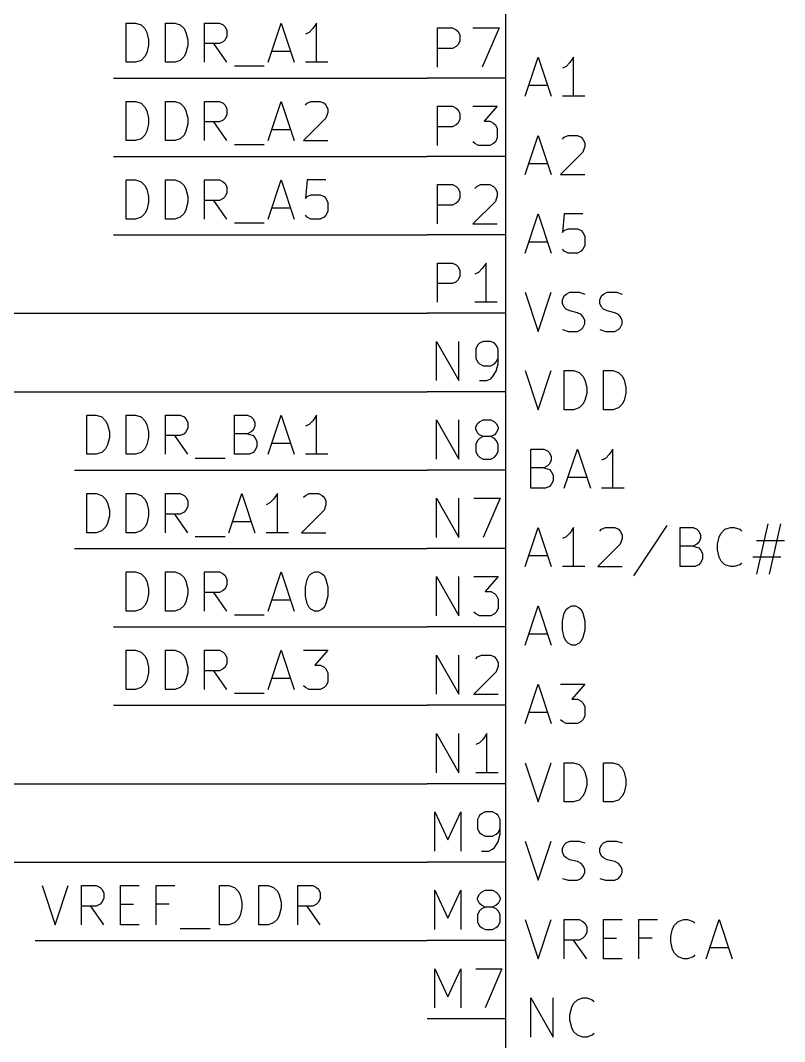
# Model space of a CAD drawing. Header units: millimetres. Extents: x 3 to 246, y -195 to -4.
# Drawn here: x 26.19 to 50.95, y -74.39 to -41.31 of the extents above; entities that cross this region are included whole.
import ezdxf

# ---------------------------------------------------------------- set-up
doc = ezdxf.new("R2010")
doc.units = ezdxf.units.MM
for name, color, linetype in [('GREENSIXTYFIVE', 129, 'CONTINUOUS'), ('LIGHTGREEN', 92, 'CONTINUOUS'), ('LIGHTRED', 12, 'CONTINUOUS'), ('RED', 14, 'CONTINUOUS'), ('REDSIX', 19, 'CONTINUOUS')]:
    doc.layers.add(name, color=color, linetype=linetype)

msp = doc.modelspace()

# ---------------------------------------------------------------- linework, layer by layer
at = {"layer": 'GREENSIXTYFIVE', "linetype": 'CONTINUOUS'}
for p, q in [((42.5389, -43.7675), (42.9622, -42.4975)), ((42.9622, -42.4975), (43.3856, -43.7675)), ((44.1113, -42.4975), (43.9904, -42.679)), ((44.1113, -43.7675), (44.1113, -42.4975)), ((43.8694, -42.7999), (43.7485, -42.8604)), ((43.9904, -42.679), (43.8694, -42.7999)), ((42.6599, -43.4047), (43.2646, -43.4047)), ((44.4742, -43.7675), (43.7485, -43.7675)), ((42.5389, -46.3075), (42.9622, -45.0375)), ((42.9622, -45.0375), (43.3856, -46.3075)), ((43.7485, -45.1585), (43.8089, -45.098)), ((43.8089, -45.098), (43.9299, -45.0375)), ((43.9299, -45.0375), (44.2323, -45.0375)), ((44.2323, -45.0375), (44.3532, -45.098)), ((44.3532, -45.098), (44.4137, -45.1585)), ((44.4137, -45.1585), (44.4742, -45.2794)), ((44.4742, -45.2794), (44.4742, -45.4004)), ((44.4137, -45.5818), (43.688, -46.3075)), ((44.4742, -45.4004), (44.4137, -45.5818)), ((42.6599, -45.9447), (43.2646, -45.9447)), ((43.688, -46.3075), (44.4742, -46.3075)), ((42.5389, -48.8475), (42.9622, -47.5775)), ((42.9622, -47.5775), (43.3856, -48.8475)), ((43.8089, -47.5775), (43.7485, -48.1823)), ((44.4137, -47.5775), (43.8089, -47.5775)), ((43.7485, -48.1823), (43.8089, -48.1218)), ((43.8089, -48.1218), (43.9299, -48.0613)), ((43.9299, -48.0613), (44.2323, -48.0613)), ((44.2323, -48.0613), (44.3532, -48.1218)), ((44.3532, -48.1218), (44.4137, -48.1823)), ((44.4137, -48.1823), (44.4742, -48.3032)), ((42.6599, -48.4847), (43.2646, -48.4847)), ((44.4742, -48.6056), (44.4137, -48.7266)), ((44.4742, -48.3032), (44.4742, -48.6056)), ((43.8089, -48.7871), (43.7485, -48.7266)), ((43.9299, -48.8475), (43.8089, -48.7871)), ((44.2323, -48.8475), (43.9299, -48.8475)), ((44.3532, -48.7871), (44.2323, -48.8475)), ((44.4137, -48.7266), (44.3532, -48.7871)), ((42.5389, -50.1175), (42.9622, -51.3875)), ((42.9622, -51.3875), (43.3856, -50.1175)), ((43.7485, -50.3594), (43.8089, -50.2385)), ((43.8089, -50.2385), (43.8694, -50.178)), ((43.8694, -50.178), (43.9904, -50.1175)), ((43.9904, -50.1175), (44.2927, -50.1175)), ((44.2927, -50.1175), (44.4742, -50.178)), ((44.958, -50.3594), (45.0184, -50.2385)), ((45.0184, -50.2385), (45.0789, -50.178)), ((45.0789, -50.178), (45.1999, -50.1175)), ((45.1999, -50.1175), (45.5022, -50.1175)), ((45.5022, -50.1175), (45.6837, -50.178)), ((43.7485, -50.4804), (43.7485, -50.3594)), ((43.8089, -50.6013), (43.7485, -50.4804)), ((43.8694, -50.6618), (43.8089, -50.6013)), ((44.958, -50.4804), (44.958, -50.3594)), ((45.0184, -50.6013), (44.958, -50.4804)), ((45.0789, -50.6618), (45.0184, -50.6013)), ((43.9904, -50.7223), (43.8694, -50.6618)), ((44.2323, -50.7828), (43.9904, -50.7223)), ((44.3532, -50.8432), (44.2323, -50.7828)), ((44.4137, -50.9037), (44.3532, -50.8432)), ((44.4742, -51.0247), (44.4137, -50.9037)), ((45.1999, -50.7223), (45.0789, -50.6618)), ((45.4418, -50.7828), (45.1999, -50.7223)), ((45.5627, -50.8432), (45.4418, -50.7828)), ((45.6232, -50.9037), (45.5627, -50.8432)), ((45.6837, -51.0247), (45.6232, -50.9037)), ((44.3532, -51.3271), (44.4137, -51.2666)), ((44.4137, -51.2666), (44.4742, -51.1456)), ((44.4742, -51.1456), (44.4742, -51.0247)), ((45.5627, -51.3271), (45.6232, -51.2666)), ((45.6232, -51.2666), (45.6837, -51.1456)), ((45.6837, -51.1456), (45.6837, -51.0247)), ((43.7485, -51.3271), (43.9299, -51.3875)), ((43.9299, -51.3875), (44.2323, -51.3875)), ((44.2323, -51.3875), (44.3532, -51.3271)), ((44.958, -51.3271), (45.1394, -51.3875)), ((45.1394, -51.3875), (45.4418, -51.3875)), ((45.4418, -51.3875), (45.5627, -51.3271)), ((42.5389, -52.6575), (42.9622, -53.9275)), ((42.9622, -53.9275), (43.3856, -52.6575)), ((43.8089, -53.9275), (43.8089, -52.6575)), ((43.8089, -52.6575), (44.1113, -52.6575)), ((44.1113, -52.6575), (44.2927, -52.718)), ((44.2927, -52.718), (44.4137, -52.839)), ((44.4137, -52.839), (44.4742, -52.9599)), ((45.0789, -53.9275), (45.0789, -52.6575)), ((45.0789, -52.6575), (45.3813, -52.6575)), ((45.3813, -52.6575), (45.5627, -52.718)), ((45.5627, -52.718), (45.6837, -52.839)), ((45.6837, -52.839), (45.7442, -52.9599)), ((44.4742, -52.9599), (44.5346, -53.2018)), ((44.5346, -53.2018), (44.5346, -53.3832)), ((45.7442, -52.9599), (45.8046, -53.2018)), ((45.8046, -53.2018), (45.8046, -53.3832)), ((44.5346, -53.3832), (44.4742, -53.6251)), ((45.8046, -53.3832), (45.7442, -53.6251)), ((44.2927, -53.8671), (44.1113, -53.9275)), ((44.4137, -53.7461), (44.2927, -53.8671)), ((44.4742, -53.6251), (44.4137, -53.7461)), ((45.5627, -53.8671), (45.3813, -53.9275)), ((45.6837, -53.7461), (45.5627, -53.8671)), ((45.7442, -53.6251), (45.6837, -53.7461)), ((44.1113, -53.9275), (43.8089, -53.9275)), ((45.3813, -53.9275), (45.0789, -53.9275)), ((42.7203, -56.4675), (42.7203, -55.1975)), ((42.7203, -55.1975), (43.1437, -55.1975)), ((43.1437, -55.1975), (43.2646, -55.258)), ((43.8089, -56.4675), (44.2322, -55.1975)), ((44.2322, -55.1975), (44.6556, -56.4675)), ((45.3813, -55.1975), (45.2604, -55.379)), ((45.3813, -56.4675), (45.3813, -55.1975)), ((43.2646, -55.258), (43.3251, -55.3185)), ((43.3251, -55.3185), (43.3856, -55.4394)), ((43.3856, -55.5604), (43.3251, -55.6813)), ((43.3856, -55.4394), (43.3856, -55.5604)), ((45.1394, -55.4999), (45.0185, -55.5604)), ((45.2604, -55.379), (45.1394, -55.4999)), ((43.1437, -55.8023), (42.7203, -55.8023)), ((43.2646, -55.7418), (43.1437, -55.8023)), ((43.1437, -55.8023), (43.3251, -55.8628)), ((43.3251, -55.6813), (43.2646, -55.7418)), ((43.3251, -55.8628), (43.3856, -55.9232)), ((43.3856, -55.9232), (43.446, -56.0442)), ((43.446, -56.2256), (43.3856, -56.3466)), ((43.446, -56.0442), (43.446, -56.2256)), ((43.9299, -56.1047), (44.5346, -56.1047)), ((43.2041, -56.4675), (42.7203, -56.4675)), ((43.3251, -56.4071), (43.2041, -56.4675)), ((43.3856, -56.3466), (43.3251, -56.4071)), ((45.7442, -56.4675), (45.0185, -56.4675)), ((42.5389, -59.0075), (42.9622, -57.7375)), ((42.9622, -57.7375), (43.3856, -59.0075)), ((44.1113, -57.7375), (43.9904, -57.919)), ((44.1113, -59.0075), (44.1113, -57.7375)), ((44.958, -57.8585), (45.0184, -57.798)), ((45.0184, -57.798), (45.1394, -57.7375)), ((45.1394, -57.7375), (45.4418, -57.7375)), ((45.4418, -57.7375), (45.5627, -57.798)), ((45.5627, -57.798), (45.6232, -57.8585)), ((45.6232, -57.8585), (45.6837, -57.9794)), ((47.1351, -57.6771), (46.0465, -59.3099)), ((47.5584, -59.0075), (47.5584, -57.7375)), ((47.5584, -57.7375), (47.9818, -57.7375)), ((47.9818, -57.7375), (48.1027, -57.798)), ((48.1027, -57.798), (48.1632, -57.8585)), ((48.1632, -57.8585), (48.2237, -57.9794)), ((48.8889, -57.919), (49.0099, -57.798)), ((49.0099, -57.798), (49.1913, -57.7375)), ((49.1913, -57.7375), (49.3122, -57.7375)), ((49.3122, -57.7375), (49.4937, -57.798)), ((49.4937, -57.798), (49.5541, -57.8585)), ((50.4008, -57.6166), (50.038, -59.2494)), ((50.4613, -59.2494), (50.8241, -57.6166)), ((43.8694, -58.0399), (43.7485, -58.1004)), ((43.9904, -57.919), (43.8694, -58.0399)), ((45.6837, -58.1004), (45.6232, -58.2818)), ((45.6837, -57.9794), (45.6837, -58.1004)), ((48.1632, -58.2213), (48.1027, -58.2818)), ((48.2237, -58.1004), (48.1632, -58.2213)), ((48.2237, -57.9794), (48.2237, -58.1004)), ((48.768, -58.2818), (48.8284, -58.0399)), ((48.8284, -58.0399), (48.8889, -57.919)), ((50.038, -58.1609), (50.9451, -58.1609)), ((45.6232, -58.2818), (44.8975, -59.0075)), ((47.9818, -58.3423), (47.5584, -58.3423)), ((48.1027, -58.2818), (47.9818, -58.3423)), ((47.9818, -58.3423), (48.1632, -58.4028)), ((48.1632, -58.4028), (48.2237, -58.4632)), ((48.2237, -58.4632), (48.2841, -58.5842)), ((48.768, -58.4632), (48.768, -58.2818)), ((48.8284, -58.7051), (48.768, -58.4632)), ((42.6599, -58.6447), (43.2646, -58.6447)), ((48.2841, -58.7656), (48.2237, -58.8866)), ((48.2841, -58.5842), (48.2841, -58.7656)), ((48.8889, -58.8261), (48.8284, -58.7051)), ((49.0099, -58.9471), (48.8889, -58.8261)), ((50.8241, -58.7051), (49.917, -58.7051)), ((44.4742, -59.0075), (43.7485, -59.0075)), ((44.8975, -59.0075), (45.6837, -59.0075)), ((48.0422, -59.0075), (47.5584, -59.0075)), ((48.1632, -58.9471), (48.0422, -59.0075)), ((48.2237, -58.8866), (48.1632, -58.9471)), ((49.1913, -59.0075), (49.0099, -58.9471)), ((49.3122, -59.0075), (49.1913, -59.0075)), ((49.4937, -58.9471), (49.3122, -59.0075)), ((49.5541, -58.8866), (49.4937, -58.9471)), ((42.5389, -61.5475), (42.9622, -60.2775)), ((42.9622, -60.2775), (43.3856, -61.5475)), ((43.7485, -60.7613), (43.8089, -60.5194)), ((43.8089, -60.5194), (43.8694, -60.3985)), ((43.8694, -60.3985), (43.9299, -60.338)), ((43.9299, -60.338), (44.0508, -60.2775)), ((44.0508, -60.2775), (44.1718, -60.2775)), ((44.1718, -60.2775), (44.2927, -60.338)), ((44.2927, -60.338), (44.3532, -60.3985)), ((44.3532, -60.3985), (44.4137, -60.5194)), ((44.4137, -60.5194), (44.4742, -60.7613)), ((43.7485, -61.0637), (43.7485, -60.7613)), ((44.4742, -60.7613), (44.4742, -61.0637)), ((42.6599, -61.1847), (43.2646, -61.1847)), ((43.8089, -61.3056), (43.7485, -61.0637)), ((44.4742, -61.0637), (44.4137, -61.3056)), ((43.8694, -61.4266), (43.8089, -61.3056)), ((43.9299, -61.4871), (43.8694, -61.4266)), ((44.0508, -61.5475), (43.9299, -61.4871)), ((44.2927, -61.4871), (44.1718, -61.5475)), ((44.3532, -61.4266), (44.2927, -61.4871)), ((44.4137, -61.3056), (44.3532, -61.4266)), ((44.1718, -61.5475), (44.0508, -61.5475)), ((42.5389, -64.0875), (42.9622, -62.8175)), ((42.9622, -62.8175), (43.3856, -64.0875)), ((43.688, -62.8175), (44.4742, -62.8175)), ((44.4742, -62.8175), (44.0508, -63.3013)), ((44.0508, -63.3013), (44.2323, -63.3013)), ((44.2323, -63.3013), (44.3532, -63.3618)), ((44.3532, -63.3618), (44.4137, -63.4223)), ((44.4137, -63.4223), (44.4742, -63.5432)), ((42.6599, -63.7247), (43.2646, -63.7247)), ((44.4742, -63.5432), (44.4742, -63.8456)), ((43.7485, -64.0271), (43.688, -63.9666)), ((43.8694, -64.0875), (43.7485, -64.0271)), ((44.2323, -64.0875), (43.8694, -64.0875)), ((44.3532, -64.0271), (44.2323, -64.0875)), ((44.4137, -63.9666), (44.3532, -64.0271)), ((44.4742, -63.8456), (44.4137, -63.9666)), ((42.5389, -65.3575), (42.9622, -66.6275)), ((42.9622, -66.6275), (43.3856, -65.3575)), ((43.8089, -66.6275), (43.8089, -65.3575)), ((43.8089, -65.3575), (44.1113, -65.3575)), ((44.1113, -65.3575), (44.2927, -65.418)), ((44.2927, -65.418), (44.4137, -65.539)), ((45.0789, -66.6275), (45.0789, -65.3575)), ((45.0789, -65.3575), (45.3813, -65.3575)), ((45.3813, -65.3575), (45.5627, -65.418)), ((45.5627, -65.418), (45.6837, -65.539)), ((44.4137, -65.539), (44.4742, -65.6599)), ((44.4742, -65.6599), (44.5346, -65.9018)), ((45.6837, -65.539), (45.7442, -65.6599)), ((45.7442, -65.6599), (45.8046, -65.9018)), ((44.5346, -66.0832), (44.4742, -66.3251)), ((44.5346, -65.9018), (44.5346, -66.0832)), ((45.8046, -66.0832), (45.7442, -66.3251)), ((45.8046, -65.9018), (45.8046, -66.0832)), ((44.4137, -66.4461), (44.2927, -66.5671)), ((44.4742, -66.3251), (44.4137, -66.4461)), ((45.6837, -66.4461), (45.5627, -66.5671)), ((45.7442, -66.3251), (45.6837, -66.4461)), ((44.1113, -66.6275), (43.8089, -66.6275)), ((44.2927, -66.5671), (44.1113, -66.6275)), ((45.3813, -66.6275), (45.0789, -66.6275)), ((45.5627, -66.5671), (45.3813, -66.6275)), ((42.5389, -67.8975), (42.9622, -69.1675)), ((42.9622, -69.1675), (43.3856, -67.8975)), ((43.7485, -68.1394), (43.8089, -68.0185)), ((43.7485, -68.2604), (43.7485, -68.1394)), ((43.8089, -68.0185), (43.8694, -67.958)), ((43.8694, -67.958), (43.9904, -67.8975)), ((43.9904, -67.8975), (44.2927, -67.8975)), ((44.2927, -67.8975), (44.4742, -67.958)), ((44.958, -68.1394), (45.0184, -68.0185)), ((44.958, -68.2604), (44.958, -68.1394)), ((45.0184, -68.0185), (45.0789, -67.958)), ((45.0789, -67.958), (45.1999, -67.8975)), ((45.1999, -67.8975), (45.5022, -67.8975)), ((45.5022, -67.8975), (45.6837, -67.958)), ((43.8089, -68.3813), (43.7485, -68.2604)), ((43.8694, -68.4418), (43.8089, -68.3813)), ((43.9904, -68.5023), (43.8694, -68.4418)), ((45.0184, -68.3813), (44.958, -68.2604)), ((45.0789, -68.4418), (45.0184, -68.3813)), ((45.1999, -68.5023), (45.0789, -68.4418)), ((44.2323, -68.5628), (43.9904, -68.5023)), ((44.3532, -68.6232), (44.2323, -68.5628)), ((44.4137, -68.6837), (44.3532, -68.6232)), ((44.4742, -68.8047), (44.4137, -68.6837)), ((44.4742, -68.9256), (44.4742, -68.8047)), ((45.4418, -68.5628), (45.1999, -68.5023)), ((45.5627, -68.6232), (45.4418, -68.5628)), ((45.6232, -68.6837), (45.5627, -68.6232)), ((45.6837, -68.8047), (45.6232, -68.6837)), ((45.6837, -68.9256), (45.6837, -68.8047)), ((43.7485, -69.1071), (43.9299, -69.1675)), ((44.2323, -69.1675), (44.3532, -69.1071)), ((44.3532, -69.1071), (44.4137, -69.0466)), ((44.4137, -69.0466), (44.4742, -68.9256)), ((44.958, -69.1071), (45.1394, -69.1675)), ((45.4418, -69.1675), (45.5627, -69.1071)), ((45.5627, -69.1071), (45.6232, -69.0466)), ((45.6232, -69.0466), (45.6837, -68.9256)), ((43.9299, -69.1675), (44.2323, -69.1675)), ((45.1394, -69.1675), (45.4418, -69.1675)), ((42.5389, -70.4375), (42.9622, -71.7075)), ((42.9622, -71.7075), (43.3856, -70.4375)), ((43.8089, -71.7075), (43.8089, -70.4375)), ((43.8089, -70.4375), (44.2927, -70.4375)), ((44.2927, -70.4375), (44.4137, -70.498)), ((45.0789, -71.7075), (45.0789, -70.4375)), ((45.0789, -70.4375), (45.6837, -70.4375)), ((46.2279, -71.7075), (46.2279, -70.4375)), ((46.2279, -70.4375), (46.8327, -70.4375)), ((47.498, -70.498), (47.6794, -70.4375)), ((47.6794, -70.4375), (47.8003, -70.4375)), ((47.8003, -70.4375), (47.9818, -70.498)), ((48.4051, -71.7075), (48.8284, -70.4375)), ((48.8284, -70.4375), (49.2518, -71.7075)), ((44.4137, -70.498), (44.4742, -70.5585)), ((44.4742, -70.5585), (44.5346, -70.6794)), ((44.5346, -70.6794), (44.5346, -70.8609)), ((47.2561, -70.9818), (47.3165, -70.7399)), ((47.3165, -70.7399), (47.377, -70.619)), ((47.377, -70.619), (47.498, -70.498)), ((47.9818, -70.498), (48.0422, -70.5585)), ((44.2927, -71.1028), (43.8089, -71.1028)), ((44.5346, -71.7075), (44.1113, -71.1028)), ((44.4137, -71.0423), (44.2927, -71.1028)), ((44.4742, -70.9818), (44.4137, -71.0423)), ((44.5346, -70.8609), (44.4742, -70.9818)), ((45.0789, -71.0423), (45.5023, -71.0423)), ((46.6513, -71.0423), (46.2279, -71.0423)), ((47.2561, -71.1632), (47.2561, -70.9818)), ((47.3165, -71.4051), (47.2561, -71.1632)), ((47.377, -71.5261), (47.3165, -71.4051)), ((48.5261, -71.3447), (49.1308, -71.3447)), ((45.6837, -71.7075), (45.0789, -71.7075)), ((47.498, -71.6471), (47.377, -71.5261)), ((47.6794, -71.7075), (47.498, -71.6471)), ((47.8003, -71.7075), (47.6794, -71.7075)), ((47.9818, -71.6471), (47.8003, -71.7075)), ((48.0422, -71.5866), (47.9818, -71.6471)), ((42.7203, -74.2475), (42.7203, -72.9775)), ((42.7203, -72.9775), (43.446, -74.2475)), ((43.446, -74.2475), (43.446, -72.9775)), ((44.1113, -73.159), (44.2323, -73.038)), ((44.2323, -73.038), (44.4137, -72.9775)), ((44.4137, -72.9775), (44.5346, -72.9775)), ((44.5346, -72.9775), (44.7161, -73.038)), ((44.7161, -73.038), (44.7765, -73.0985)), ((43.9904, -73.5218), (44.0508, -73.2799)), ((44.0508, -73.2799), (44.1113, -73.159)), ((43.9904, -73.7032), (43.9904, -73.5218)), ((44.0508, -73.9451), (43.9904, -73.7032)), ((44.1113, -74.0661), (44.0508, -73.9451)), ((44.2323, -74.1871), (44.1113, -74.0661)), ((44.4137, -74.2475), (44.2323, -74.1871)), ((44.5346, -74.2475), (44.4137, -74.2475)), ((44.7161, -74.1871), (44.5346, -74.2475)), ((44.7765, -74.1266), (44.7161, -74.1871))]:
    msp.add_line(p, q, dxfattribs=at)
at = {"layer": 'LIGHTGREEN', "linetype": 'CONTINUOUS'}
for p, q in [((29.21, -43.18), (39.37, -43.18)), ((29.21, -45.72), (39.37, -45.72)), ((29.21, -48.26), (39.37, -48.26)), ((11.43, -50.8), (39.37, -50.8)), ((19.05, -53.34), (39.37, -53.34)), ((27.94, -55.88), (39.37, -55.88)), ((27.94, -58.42), (39.37, -58.42)), ((29.21, -60.96), (39.37, -60.96)), ((29.21, -63.5), (39.37, -63.5)), ((17.78, -66.04), (39.37, -66.04)), ((10.16, -68.58), (39.37, -68.58)), ((26.67, -71.12), (39.37, -71.12))]:
    msp.add_line(p, q, dxfattribs=at)
at = {"layer": 'LIGHTRED', "linetype": 'CONTINUOUS'}
for p, q in [((39.7026, -42.8213), (39.7026, -41.5513)), ((39.7026, -41.5513), (40.1864, -41.5513)), ((40.1864, -41.5513), (40.3074, -41.6118)), ((40.3074, -41.6118), (40.3679, -41.6723)), ((40.3679, -41.6723), (40.4283, -41.7932)), ((40.8517, -41.5513), (41.6983, -41.5513)), ((41.6983, -41.5513), (41.1541, -42.8213)), ((40.4283, -41.9747), (40.3679, -42.0956)), ((40.4283, -41.7932), (40.4283, -41.9747)), ((40.1864, -42.2166), (39.7026, -42.2166)), ((40.3074, -42.1561), (40.1864, -42.2166)), ((40.3679, -42.0956), (40.3074, -42.1561)), ((39.7026, -45.3613), (39.7026, -44.0913)), ((39.7026, -44.0913), (40.1864, -44.0913)), ((40.1864, -44.0913), (40.3074, -44.1518)), ((40.3074, -44.1518), (40.3679, -44.2123)), ((40.3679, -44.2123), (40.4283, -44.3332)), ((40.8517, -44.0913), (41.6379, -44.0913)), ((41.6379, -44.0913), (41.2145, -44.5751)), ((40.3679, -44.6356), (40.3074, -44.6961)), ((40.4283, -44.5147), (40.3679, -44.6356)), ((40.4283, -44.3332), (40.4283, -44.5147)), ((41.2145, -44.5751), (41.396, -44.5751)), ((41.396, -44.5751), (41.5169, -44.6356)), ((41.5169, -44.6356), (41.5774, -44.6961)), ((40.1864, -44.7566), (39.7026, -44.7566)), ((40.3074, -44.6961), (40.1864, -44.7566)), ((41.5774, -44.6961), (41.6379, -44.817)), ((41.6379, -44.817), (41.6379, -45.1194)), ((40.9122, -45.3009), (40.8517, -45.2404)), ((41.0331, -45.3613), (40.9122, -45.3009)), ((41.5169, -45.3009), (41.396, -45.3613)), ((41.5774, -45.2404), (41.5169, -45.3009)), ((41.6379, -45.1194), (41.5774, -45.2404)), ((41.396, -45.3613), (41.0331, -45.3613)), ((39.7026, -47.9013), (39.7026, -46.6313)), ((39.7026, -46.6313), (40.1864, -46.6313)), ((40.1864, -46.6313), (40.3074, -46.6918)), ((40.9726, -46.6918), (41.0936, -46.6313)), ((41.0936, -46.6313), (41.396, -46.6313)), ((41.396, -46.6313), (41.5169, -46.6918)), ((40.3074, -46.6918), (40.3679, -46.7523)), ((40.3679, -46.7523), (40.4283, -46.8732)), ((40.4283, -46.8732), (40.4283, -47.0547)), ((40.9122, -46.7523), (40.9726, -46.6918)), ((41.5169, -46.6918), (41.5774, -46.7523)), ((41.5774, -46.7523), (41.6379, -46.8732)), ((41.6379, -46.8732), (41.6379, -46.9942)), ((40.1864, -47.2966), (39.7026, -47.2966)), ((40.3074, -47.2361), (40.1864, -47.2966)), ((40.3679, -47.1756), (40.3074, -47.2361)), ((40.4283, -47.0547), (40.3679, -47.1756)), ((41.5774, -47.1756), (40.8517, -47.9013)), ((41.6379, -46.9942), (41.5774, -47.1756)), ((40.8517, -47.9013), (41.6379, -47.9013)), ((39.7026, -50.4413), (39.7026, -49.1713)), ((39.7026, -49.1713), (40.1864, -49.1713)), ((40.1864, -49.1713), (40.3074, -49.2318)), ((40.3074, -49.2318), (40.3679, -49.2923)), ((41.275, -49.1713), (41.1541, -49.3528)), ((41.275, -50.4413), (41.275, -49.1713)), ((40.3679, -49.2923), (40.4283, -49.4132)), ((40.4283, -49.5947), (40.3679, -49.7156)), ((40.4283, -49.4132), (40.4283, -49.5947)), ((41.0331, -49.4737), (40.9122, -49.5342)), ((41.1541, -49.3528), (41.0331, -49.4737)), ((40.1864, -49.8366), (39.7026, -49.8366)), ((40.3074, -49.7761), (40.1864, -49.8366)), ((40.3679, -49.7156), (40.3074, -49.7761)), ((41.6379, -50.4413), (40.9122, -50.4413)), ((39.6723, -52.9813), (39.6723, -51.7113)), ((39.6723, -51.7113), (40.398, -52.9813)), ((40.398, -52.9813), (40.398, -51.7113)), ((41.0028, -51.8323), (40.9424, -51.9532)), ((41.0633, -51.7718), (41.0028, -51.8323)), ((41.1843, -51.7113), (41.0633, -51.7718)), ((41.4262, -51.7113), (41.1843, -51.7113)), ((41.5471, -51.7718), (41.4262, -51.7113)), ((41.6076, -51.8323), (41.5471, -51.7718)), ((41.6681, -51.9532), (41.6076, -51.8323)), ((40.9424, -51.9532), (40.9424, -52.2556)), ((40.9424, -52.2556), (41.0028, -52.3766)), ((41.6076, -52.3766), (41.6681, -52.2556)), ((41.6681, -52.437), (41.6681, -51.9532)), ((41.0028, -52.3766), (41.0633, -52.437)), ((41.0633, -52.437), (41.1843, -52.4975)), ((41.1843, -52.4975), (41.4262, -52.4975)), ((41.4262, -52.4975), (41.5471, -52.437)), ((41.5471, -52.437), (41.6076, -52.3766)), ((41.6076, -52.6789), (41.6681, -52.437)), ((41.3052, -52.9813), (41.4262, -52.9209)), ((41.4262, -52.9209), (41.4866, -52.8604)), ((41.4866, -52.8604), (41.6076, -52.6789)), ((41.0633, -52.9813), (41.3052, -52.9813)), ((39.6723, -55.5213), (39.6723, -54.2513)), ((39.6723, -54.2513), (40.398, -55.5213)), ((40.398, -55.5213), (40.398, -54.2513)), ((41.0633, -54.3118), (41.1843, -54.2513)), ((41.1843, -54.2513), (41.4262, -54.2513)), ((41.4262, -54.2513), (41.5471, -54.3118)), ((40.9424, -54.4932), (41.0028, -54.3723)), ((40.9424, -54.5537), (40.9424, -54.4932)), ((41.0028, -54.6747), (40.9424, -54.5537)), ((41.0028, -54.3723), (41.0633, -54.3118)), ((41.5471, -54.3118), (41.6076, -54.3723)), ((41.6076, -54.3723), (41.6681, -54.4932)), ((41.6681, -54.5537), (41.6076, -54.6747)), ((41.6681, -54.4932), (41.6681, -54.5537)), ((41.0633, -54.7351), (41.0028, -54.6747)), ((41.0633, -54.8561), (41.0028, -54.9166)), ((41.1843, -54.7956), (41.0633, -54.7351)), ((41.1843, -54.7956), (41.0633, -54.8561)), ((41.4262, -54.7956), (41.1843, -54.7956)), ((41.5471, -54.7351), (41.4262, -54.7956)), ((41.5471, -54.8561), (41.4262, -54.7956)), ((41.6076, -54.6747), (41.5471, -54.7351)), ((41.6076, -54.9166), (41.5471, -54.8561)), ((41.0028, -54.9166), (40.9424, -55.0375)), ((40.9424, -55.0375), (40.9424, -55.2794)), ((41.6681, -55.0375), (41.6076, -54.9166)), ((41.6681, -55.2794), (41.6681, -55.0375)), ((40.9424, -55.2794), (41.0028, -55.4004)), ((41.0028, -55.4004), (41.0633, -55.4609)), ((41.0633, -55.4609), (41.1843, -55.5213)), ((41.1843, -55.5213), (41.4262, -55.5213)), ((41.4262, -55.5213), (41.5471, -55.4609)), ((41.5471, -55.4609), (41.6076, -55.4004)), ((41.6076, -55.4004), (41.6681, -55.2794)), ((39.6723, -58.0613), (39.6723, -56.7913)), ((39.6723, -56.7913), (40.398, -58.0613)), ((40.398, -58.0613), (40.398, -56.7913)), ((40.8819, -56.7913), (41.7285, -56.7913)), ((41.7285, -56.7913), (41.1843, -58.0613)), ((39.6723, -60.6013), (39.6723, -59.3313)), ((39.6723, -59.3313), (40.398, -60.6013)), ((40.398, -60.6013), (40.398, -59.3313)), ((40.8819, -59.3313), (41.6681, -59.3313)), ((41.6681, -59.3313), (41.2447, -59.8151)), ((41.2447, -59.8151), (41.4262, -59.8151)), ((41.4262, -59.8151), (41.5471, -59.8756)), ((41.5471, -59.8756), (41.6076, -59.9361)), ((41.6076, -59.9361), (41.6681, -60.057)), ((41.6681, -60.057), (41.6681, -60.3594)), ((40.9424, -60.5409), (40.8819, -60.4804)), ((41.6076, -60.4804), (41.5471, -60.5409)), ((41.6681, -60.3594), (41.6076, -60.4804)), ((41.0633, -60.6013), (40.9424, -60.5409)), ((41.4262, -60.6013), (41.0633, -60.6013)), ((41.5471, -60.5409), (41.4262, -60.6013)), ((39.6723, -63.1413), (39.6723, -61.8713)), ((39.6723, -61.8713), (40.398, -63.1413)), ((40.398, -63.1413), (40.398, -61.8713)), ((40.9424, -61.9923), (41.0028, -61.9318)), ((41.0028, -61.9318), (41.1238, -61.8713)), ((41.1238, -61.8713), (41.4262, -61.8713)), ((41.4262, -61.8713), (41.5471, -61.9318)), ((41.5471, -61.9318), (41.6076, -61.9923)), ((41.6076, -61.9923), (41.6681, -62.1132)), ((41.6681, -62.1132), (41.6681, -62.2342)), ((41.6076, -62.4156), (40.8819, -63.1413)), ((41.6681, -62.2342), (41.6076, -62.4156)), ((40.8819, -63.1413), (41.6681, -63.1413)), ((39.6723, -65.6813), (39.6723, -64.4113)), ((39.6723, -64.4113), (40.398, -65.6813)), ((40.398, -65.6813), (40.398, -64.4113)), ((41.3052, -64.4113), (41.1843, -64.5928)), ((41.3052, -65.6813), (41.3052, -64.4113)), ((41.0633, -64.7137), (40.9424, -64.7742)), ((41.1843, -64.5928), (41.0633, -64.7137)), ((41.6681, -65.6813), (40.9424, -65.6813)), ((39.6119, -68.2213), (39.6119, -66.9513)), ((39.6119, -66.9513), (40.0353, -67.8585)), ((40.0353, -67.8585), (40.4586, -66.9513)), ((40.4586, -66.9513), (40.4586, -68.2213)), ((41.0633, -67.0723), (41.0029, -67.1932)), ((41.1238, -67.0118), (41.0633, -67.0723)), ((41.2448, -66.9513), (41.1238, -67.0118)), ((41.4867, -66.9513), (41.2448, -66.9513)), ((41.6076, -67.0118), (41.4867, -66.9513)), ((41.6681, -67.0723), (41.6076, -67.0118)), ((41.7286, -67.1932), (41.6681, -67.0723)), ((41.0029, -67.1932), (41.0029, -67.4956)), ((41.7286, -67.677), (41.7286, -67.1932)), ((41.0029, -67.4956), (41.0633, -67.6166)), ((41.0633, -67.6166), (41.1238, -67.677)), ((41.1238, -67.677), (41.2448, -67.7375)), ((41.2448, -67.7375), (41.4867, -67.7375)), ((41.4867, -67.7375), (41.6076, -67.677)), ((41.6076, -67.677), (41.6681, -67.6166)), ((41.6681, -67.6166), (41.7286, -67.4956)), ((41.6681, -67.9189), (41.7286, -67.677)), ((41.4867, -68.1609), (41.5471, -68.1004)), ((41.5471, -68.1004), (41.6681, -67.9189)), ((41.1238, -68.2213), (41.3657, -68.2213)), ((41.3657, -68.2213), (41.4867, -68.1609)), ((39.6119, -70.7613), (39.6119, -69.4913)), ((39.6119, -69.4913), (40.0353, -70.3985)), ((40.0353, -70.3985), (40.4586, -69.4913)), ((40.4586, -69.4913), (40.4586, -70.7613)), ((41.0029, -69.7332), (41.0633, -69.6123)), ((41.0029, -69.7937), (41.0029, -69.7332)), ((41.0633, -69.9147), (41.0029, -69.7937)), ((41.0633, -69.6123), (41.1238, -69.5518)), ((41.1238, -69.5518), (41.2448, -69.4913)), ((41.2448, -69.4913), (41.4867, -69.4913)), ((41.4867, -69.4913), (41.6076, -69.5518)), ((41.6076, -69.5518), (41.6681, -69.6123)), ((41.6681, -69.6123), (41.7286, -69.7332)), ((41.7286, -69.7937), (41.6681, -69.9147)), ((41.7286, -69.7332), (41.7286, -69.7937)), ((41.1238, -69.9751), (41.0633, -69.9147)), ((41.1238, -70.0961), (41.0633, -70.1566)), ((41.2448, -70.0356), (41.1238, -69.9751)), ((41.2448, -70.0356), (41.1238, -70.0961)), ((41.4867, -70.0356), (41.2448, -70.0356)), ((41.6076, -69.9751), (41.4867, -70.0356)), ((41.6076, -70.0961), (41.4867, -70.0356)), ((41.6681, -69.9147), (41.6076, -69.9751)), ((41.6681, -70.1566), (41.6076, -70.0961)), ((41.0633, -70.1566), (41.0029, -70.2775)), ((41.0029, -70.2775), (41.0029, -70.5194)), ((41.7286, -70.2775), (41.6681, -70.1566)), ((41.7286, -70.5194), (41.7286, -70.2775)), ((41.0029, -70.5194), (41.0633, -70.6404)), ((41.0633, -70.6404), (41.1238, -70.7009)), ((41.1238, -70.7009), (41.2448, -70.7613)), ((41.2448, -70.7613), (41.4867, -70.7613)), ((41.4867, -70.7613), (41.6076, -70.7009)), ((41.6076, -70.7009), (41.6681, -70.6404)), ((41.6681, -70.6404), (41.7286, -70.5194)), ((39.6119, -73.3013), (39.6119, -72.0313)), ((39.6119, -72.0313), (40.0353, -72.9385)), ((40.0353, -72.9385), (40.4586, -72.0313)), ((40.4586, -72.0313), (40.4586, -73.3013)), ((40.9424, -72.0313), (41.789, -72.0313)), ((41.789, -72.0313), (41.2448, -73.3013))]:
    msp.add_line(p, q, dxfattribs=at)
at = {"layer": 'RED', "linetype": 'CONTINUOUS'}
for p, q in [((41.91, -5.08), (41.91, -129.54)), ((41.91, -43.18), (39.37, -43.18)), ((41.91, -45.72), (39.37, -45.72)), ((41.91, -48.26), (39.37, -48.26)), ((41.91, -50.8), (39.37, -50.8)), ((41.91, -53.34), (39.37, -53.34)), ((41.91, -55.88), (39.37, -55.88)), ((41.91, -58.42), (39.37, -58.42)), ((41.91, -60.96), (39.37, -60.96)), ((41.91, -63.5), (39.37, -63.5)), ((41.91, -66.04), (39.37, -66.04)), ((41.91, -68.58), (39.37, -68.58)), ((41.91, -71.12), (39.37, -71.12)), ((41.91, -73.66), (39.37, -73.66))]:
    msp.add_line(p, q, dxfattribs=at)
at = {"layer": 'REDSIX', "linetype": 'CONTINUOUS'}
for p, q in [((29.6167, -42.6669), (29.6167, -41.3969)), ((29.6167, -41.3969), (29.9191, -41.3969)), ((29.9191, -41.3969), (30.1005, -41.4574)), ((30.1005, -41.4574), (30.2215, -41.5784)), ((30.2215, -41.5784), (30.282, -41.6993)), ((30.8867, -42.6669), (30.8867, -41.3969)), ((30.8867, -41.3969), (31.1891, -41.3969)), ((31.1891, -41.3969), (31.3705, -41.4574)), ((31.3705, -41.4574), (31.4915, -41.5784)), ((31.4915, -41.5784), (31.552, -41.6993)), ((32.1567, -42.6669), (32.1567, -41.3969)), ((32.1567, -41.3969), (32.6405, -41.3969)), ((32.6405, -41.3969), (32.7615, -41.4574)), ((32.7615, -41.4574), (32.822, -41.5179)), ((32.822, -41.5179), (32.8824, -41.6388)), ((32.8824, -41.6388), (32.8824, -41.8203)), ((34.2129, -42.6669), (34.6362, -41.3969)), ((34.6362, -41.3969), (35.0596, -42.6669)), ((35.6644, -41.5784), (35.5434, -41.6993)), ((35.7853, -41.3969), (35.6644, -41.5784)), ((35.7853, -42.6669), (35.7853, -41.3969)), ((30.282, -41.6993), (30.3424, -41.9412)), ((30.3424, -41.9412), (30.3424, -42.1226)), ((31.552, -41.6993), (31.6124, -41.9412)), ((31.6124, -41.9412), (31.6124, -42.1226)), ((32.7615, -42.0017), (32.6405, -42.0622)), ((32.822, -41.9412), (32.7615, -42.0017)), ((32.8824, -41.8203), (32.822, -41.9412)), ((35.5434, -41.6993), (35.4225, -41.7598)), ((30.3424, -42.1226), (30.282, -42.3645)), ((31.6124, -42.1226), (31.552, -42.3645)), ((32.6405, -42.0622), (32.1567, -42.0622)), ((32.8824, -42.6669), (32.4591, -42.0622)), ((34.3339, -42.3041), (34.9386, -42.3041)), ((29.9191, -42.6669), (29.6167, -42.6669)), ((30.1005, -42.6065), (29.9191, -42.6669)), ((30.2215, -42.4855), (30.1005, -42.6065)), ((30.282, -42.3645), (30.2215, -42.4855)), ((31.1891, -42.6669), (30.8867, -42.6669)), ((31.3705, -42.6065), (31.1891, -42.6669)), ((31.4915, -42.4855), (31.3705, -42.6065)), ((31.552, -42.3645), (31.4915, -42.4855)), ((36.1482, -42.6669), (35.4225, -42.6669)), ((33.1244, -42.7879), (34.092, -42.7879)), ((29.6167, -45.2069), (29.6167, -43.9369)), ((29.6167, -43.9369), (29.9191, -43.9369)), ((29.9191, -43.9369), (30.1005, -43.9974)), ((30.8867, -45.2069), (30.8867, -43.9369)), ((30.8867, -43.9369), (31.1891, -43.9369)), ((31.1891, -43.9369), (31.3705, -43.9974)), ((32.1567, -45.2069), (32.1567, -43.9369)), ((32.1567, -43.9369), (32.6405, -43.9369)), ((32.6405, -43.9369), (32.7615, -43.9974)), ((34.2129, -45.2069), (34.6362, -43.9369)), ((34.6362, -43.9369), (35.0596, -45.2069)), ((35.4829, -43.9974), (35.6039, -43.9369)), ((35.6039, -43.9369), (35.9063, -43.9369)), ((35.9063, -43.9369), (36.0272, -43.9974)), ((30.1005, -43.9974), (30.2215, -44.1184)), ((30.2215, -44.1184), (30.282, -44.2393)), ((30.282, -44.2393), (30.3424, -44.4812)), ((31.3705, -43.9974), (31.4915, -44.1184)), ((31.4915, -44.1184), (31.552, -44.2393)), ((31.552, -44.2393), (31.6124, -44.4812)), ((32.7615, -43.9974), (32.822, -44.0579)), ((32.822, -44.0579), (32.8824, -44.1788)), ((32.8824, -44.1788), (32.8824, -44.3603)), ((35.4225, -44.0579), (35.4829, -43.9974)), ((36.0272, -43.9974), (36.0877, -44.0579)), ((36.0877, -44.0579), (36.1482, -44.1788)), ((36.1482, -44.2998), (36.0877, -44.4812)), ((36.1482, -44.1788), (36.1482, -44.2998)), ((30.3424, -44.4812), (30.3424, -44.6626)), ((31.6124, -44.4812), (31.6124, -44.6626)), ((32.6405, -44.6022), (32.1567, -44.6022)), ((32.8824, -45.2069), (32.4591, -44.6022)), ((32.7615, -44.5417), (32.6405, -44.6022)), ((32.822, -44.4812), (32.7615, -44.5417)), ((32.8824, -44.3603), (32.822, -44.4812)), ((36.0877, -44.4812), (35.362, -45.2069)), ((30.282, -44.9045), (30.2215, -45.0255)), ((30.3424, -44.6626), (30.282, -44.9045)), ((31.552, -44.9045), (31.4915, -45.0255)), ((31.6124, -44.6626), (31.552, -44.9045)), ((34.3339, -44.8441), (34.9386, -44.8441)), ((29.9191, -45.2069), (29.6167, -45.2069)), ((30.1005, -45.1465), (29.9191, -45.2069)), ((30.2215, -45.0255), (30.1005, -45.1465)), ((31.1891, -45.2069), (30.8867, -45.2069)), ((31.3705, -45.1465), (31.1891, -45.2069)), ((31.4915, -45.0255), (31.3705, -45.1465)), ((35.362, -45.2069), (36.1482, -45.2069)), ((33.1244, -45.3279), (34.092, -45.3279)), ((29.6167, -47.7469), (29.6167, -46.4769)), ((29.6167, -46.4769), (29.9191, -46.4769)), ((29.9191, -46.4769), (30.1005, -46.5374)), ((30.1005, -46.5374), (30.2215, -46.6584)), ((30.8867, -47.7469), (30.8867, -46.4769)), ((30.8867, -46.4769), (31.1891, -46.4769)), ((31.1891, -46.4769), (31.3705, -46.5374)), ((31.3705, -46.5374), (31.4915, -46.6584)), ((32.1567, -47.7469), (32.1567, -46.4769)), ((32.1567, -46.4769), (32.6405, -46.4769)), ((32.6405, -46.4769), (32.7615, -46.5374)), ((32.7615, -46.5374), (32.822, -46.5979)), ((32.822, -46.5979), (32.8824, -46.7188)), ((34.2129, -47.7469), (34.6362, -46.4769)), ((34.6362, -46.4769), (35.0596, -47.7469)), ((35.4829, -46.4769), (35.4225, -47.0817)), ((36.0877, -46.4769), (35.4829, -46.4769)), ((30.2215, -46.6584), (30.282, -46.7793)), ((30.282, -46.7793), (30.3424, -47.0212)), ((31.4915, -46.6584), (31.552, -46.7793)), ((31.552, -46.7793), (31.6124, -47.0212)), ((32.8824, -46.9003), (32.822, -47.0212)), ((32.8824, -46.7188), (32.8824, -46.9003)), ((35.4829, -47.0212), (35.6039, -46.9607)), ((35.6039, -46.9607), (35.9063, -46.9607)), ((35.9063, -46.9607), (36.0272, -47.0212)), ((30.3424, -47.2026), (30.282, -47.4445)), ((30.3424, -47.0212), (30.3424, -47.2026)), ((31.6124, -47.2026), (31.552, -47.4445)), ((31.6124, -47.0212), (31.6124, -47.2026)), ((32.6405, -47.1422), (32.1567, -47.1422)), ((32.8824, -47.7469), (32.4591, -47.1422)), ((32.7615, -47.0817), (32.6405, -47.1422)), ((32.822, -47.0212), (32.7615, -47.0817)), ((35.4225, -47.0817), (35.4829, -47.0212)), ((36.0272, -47.0212), (36.0877, -47.0817)), ((36.0877, -47.0817), (36.1482, -47.2026)), ((36.1482, -47.2026), (36.1482, -47.505)), ((30.2215, -47.5655), (30.1005, -47.6865)), ((30.282, -47.4445), (30.2215, -47.5655)), ((31.4915, -47.5655), (31.3705, -47.6865)), ((31.552, -47.4445), (31.4915, -47.5655)), ((34.3339, -47.3841), (34.9386, -47.3841)), ((35.4829, -47.6865), (35.4225, -47.626)), ((36.0877, -47.626), (36.0272, -47.6865)), ((36.1482, -47.505), (36.0877, -47.626)), ((29.9191, -47.7469), (29.6167, -47.7469)), ((30.1005, -47.6865), (29.9191, -47.7469)), ((31.1891, -47.7469), (30.8867, -47.7469)), ((31.3705, -47.6865), (31.1891, -47.7469)), ((33.1244, -47.8679), (34.092, -47.8679)), ((35.6039, -47.7469), (35.4829, -47.6865)), ((35.9063, -47.7469), (35.6039, -47.7469)), ((36.0272, -47.6865), (35.9063, -47.7469)), ((28.3467, -55.3669), (28.3467, -54.0969)), ((28.3467, -54.0969), (28.6491, -54.0969)), ((28.6491, -54.0969), (28.8305, -54.1574)), ((28.8305, -54.1574), (28.9515, -54.2784)), ((29.6167, -55.3669), (29.6167, -54.0969)), ((29.6167, -54.0969), (29.9191, -54.0969)), ((29.9191, -54.0969), (30.1005, -54.1574)), ((30.1005, -54.1574), (30.2215, -54.2784)), ((30.8867, -55.3669), (30.8867, -54.0969)), ((30.8867, -54.0969), (31.3705, -54.0969)), ((31.3705, -54.0969), (31.4915, -54.1574)), ((31.4915, -54.1574), (31.552, -54.2179)), ((31.552, -54.2179), (31.6124, -54.3388)), ((33.1243, -55.3669), (33.1243, -54.0969)), ((33.1243, -54.0969), (33.5477, -54.0969)), ((33.5477, -54.0969), (33.6686, -54.1574)), ((33.6686, -54.1574), (33.7291, -54.2179)), ((33.7291, -54.2179), (33.7896, -54.3388)), ((34.2129, -55.3669), (34.6362, -54.0969)), ((34.6362, -54.0969), (35.0596, -55.3669)), ((35.7853, -54.0969), (35.6644, -54.2784)), ((35.7853, -55.3669), (35.7853, -54.0969)), ((28.9515, -54.2784), (29.012, -54.3993)), ((29.012, -54.3993), (29.0724, -54.6412)), ((30.2215, -54.2784), (30.282, -54.3993)), ((30.282, -54.3993), (30.3424, -54.6412)), ((31.6124, -54.5203), (31.552, -54.6412)), ((31.6124, -54.3388), (31.6124, -54.5203)), ((33.7291, -54.5807), (33.6686, -54.6412)), ((33.7896, -54.4598), (33.7291, -54.5807)), ((33.7896, -54.3388), (33.7896, -54.4598)), ((35.5434, -54.3993), (35.4225, -54.4598)), ((35.6644, -54.2784), (35.5434, -54.3993)), ((29.0724, -54.8226), (29.012, -55.0645)), ((29.0724, -54.6412), (29.0724, -54.8226)), ((30.3424, -54.8226), (30.282, -55.0645)), ((30.3424, -54.6412), (30.3424, -54.8226)), ((31.3705, -54.7622), (30.8867, -54.7622)), ((31.6124, -55.3669), (31.1891, -54.7622)), ((31.4915, -54.7017), (31.3705, -54.7622)), ((31.552, -54.6412), (31.4915, -54.7017)), ((33.5477, -54.7017), (33.1243, -54.7017)), ((33.6686, -54.6412), (33.5477, -54.7017)), ((33.5477, -54.7017), (33.7291, -54.7622)), ((33.7291, -54.7622), (33.7896, -54.8226)), ((33.7896, -54.8226), (33.85, -54.9436)), ((28.9515, -55.1855), (28.8305, -55.3065)), ((29.012, -55.0645), (28.9515, -55.1855)), ((30.2215, -55.1855), (30.1005, -55.3065)), ((30.282, -55.0645), (30.2215, -55.1855)), ((33.85, -55.125), (33.7896, -55.246)), ((33.85, -54.9436), (33.85, -55.125)), ((34.3339, -55.0041), (34.9386, -55.0041)), ((28.6491, -55.3669), (28.3467, -55.3669)), ((28.8305, -55.3065), (28.6491, -55.3669)), ((29.9191, -55.3669), (29.6167, -55.3669)), ((30.1005, -55.3065), (29.9191, -55.3669)), ((31.8544, -55.4879), (32.822, -55.4879)), ((33.6081, -55.3669), (33.1243, -55.3669)), ((33.7291, -55.3065), (33.6081, -55.3669)), ((33.7896, -55.246), (33.7291, -55.3065)), ((36.1482, -55.3669), (35.4225, -55.3669)), ((28.3467, -57.9069), (28.3467, -56.6369)), ((28.3467, -56.6369), (28.6491, -56.6369)), ((28.6491, -56.6369), (28.8305, -56.6974)), ((28.8305, -56.6974), (28.9515, -56.8184)), ((28.9515, -56.8184), (29.012, -56.9393)), ((29.6167, -57.9069), (29.6167, -56.6369)), ((29.6167, -56.6369), (29.9191, -56.6369)), ((29.9191, -56.6369), (30.1005, -56.6974)), ((30.1005, -56.6974), (30.2215, -56.8184)), ((30.2215, -56.8184), (30.282, -56.9393)), ((30.8867, -57.9069), (30.8867, -56.6369)), ((30.8867, -56.6369), (31.3705, -56.6369)), ((31.3705, -56.6369), (31.4915, -56.6974)), ((31.4915, -56.6974), (31.552, -56.7579)), ((31.552, -56.7579), (31.6124, -56.8788)), ((31.6124, -56.8788), (31.6124, -57.0603)), ((32.9429, -57.9069), (33.3662, -56.6369)), ((33.3662, -56.6369), (33.7896, -57.9069)), ((34.3944, -56.8184), (34.2734, -56.9393)), ((34.5153, -56.6369), (34.3944, -56.8184)), ((34.5153, -57.9069), (34.5153, -56.6369)), ((35.362, -56.7579), (35.4224, -56.6974)), ((35.4224, -56.6974), (35.5434, -56.6369)), ((35.5434, -56.6369), (35.8458, -56.6369)), ((35.8458, -56.6369), (35.9667, -56.6974)), ((35.9667, -56.6974), (36.0272, -56.7579)), ((36.0272, -56.7579), (36.0877, -56.8788)), ((36.0877, -56.8788), (36.0877, -56.9998)), ((29.012, -56.9393), (29.0724, -57.1812)), ((29.0724, -57.1812), (29.0724, -57.3626)), ((30.282, -56.9393), (30.3424, -57.1812)), ((30.3424, -57.1812), (30.3424, -57.3626)), ((31.552, -57.1812), (31.4915, -57.2417)), ((31.6124, -57.0603), (31.552, -57.1812)), ((34.2734, -56.9393), (34.1525, -56.9998)), ((36.0272, -57.1812), (35.3015, -57.9069)), ((36.0877, -56.9998), (36.0272, -57.1812)), ((29.0724, -57.3626), (29.012, -57.6045)), ((30.3424, -57.3626), (30.282, -57.6045)), ((31.3705, -57.3022), (30.8867, -57.3022)), ((31.6124, -57.9069), (31.1891, -57.3022)), ((31.4915, -57.2417), (31.3705, -57.3022)), ((33.0639, -57.5441), (33.6686, -57.5441)), ((28.8305, -57.8465), (28.6491, -57.9069)), ((28.9515, -57.7255), (28.8305, -57.8465)), ((29.012, -57.6045), (28.9515, -57.7255)), ((30.1005, -57.8465), (29.9191, -57.9069)), ((30.2215, -57.7255), (30.1005, -57.8465)), ((30.282, -57.6045), (30.2215, -57.7255)), ((28.6491, -57.9069), (28.3467, -57.9069)), ((29.9191, -57.9069), (29.6167, -57.9069)), ((31.8544, -58.0279), (32.822, -58.0279)), ((34.8782, -57.9069), (34.1525, -57.9069)), ((35.3015, -57.9069), (36.0877, -57.9069)), ((29.6167, -60.4469), (29.6167, -59.1769)), ((29.6167, -59.1769), (29.9191, -59.1769)), ((29.9191, -59.1769), (30.1005, -59.2374)), ((30.8867, -60.4469), (30.8867, -59.1769)), ((30.8867, -59.1769), (31.1891, -59.1769)), ((31.1891, -59.1769), (31.3705, -59.2374)), ((32.1567, -60.4469), (32.1567, -59.1769)), ((32.1567, -59.1769), (32.6405, -59.1769)), ((32.6405, -59.1769), (32.7615, -59.2374)), ((34.2129, -60.4469), (34.6362, -59.1769)), ((34.6362, -59.1769), (35.0596, -60.4469)), ((35.6039, -59.2374), (35.7248, -59.1769)), ((35.7248, -59.1769), (35.8458, -59.1769)), ((35.8458, -59.1769), (35.9667, -59.2374)), ((30.1005, -59.2374), (30.2215, -59.3584)), ((30.2215, -59.3584), (30.282, -59.4793)), ((30.282, -59.4793), (30.3424, -59.7212)), ((31.3705, -59.2374), (31.4915, -59.3584)), ((31.4915, -59.3584), (31.552, -59.4793)), ((31.552, -59.4793), (31.6124, -59.7212)), ((32.7615, -59.2374), (32.822, -59.2979)), ((32.822, -59.2979), (32.8824, -59.4188)), ((32.8824, -59.4188), (32.8824, -59.6003)), ((35.4225, -59.6607), (35.4829, -59.4188)), ((35.4829, -59.4188), (35.5434, -59.2979)), ((35.5434, -59.2979), (35.6039, -59.2374)), ((35.9667, -59.2374), (36.0272, -59.2979)), ((36.0272, -59.2979), (36.0877, -59.4188)), ((36.0877, -59.4188), (36.1482, -59.6607)), ((30.3424, -59.7212), (30.3424, -59.9026)), ((31.6124, -59.7212), (31.6124, -59.9026)), ((32.6405, -59.8422), (32.1567, -59.8422)), ((32.8824, -60.4469), (32.4591, -59.8422)), ((32.7615, -59.7817), (32.6405, -59.8422)), ((32.822, -59.7212), (32.7615, -59.7817)), ((32.8824, -59.6003), (32.822, -59.7212)), ((35.4225, -59.9631), (35.4225, -59.6607)), ((36.1482, -59.6607), (36.1482, -59.9631)), ((30.282, -60.1445), (30.2215, -60.2655)), ((30.3424, -59.9026), (30.282, -60.1445)), ((31.552, -60.1445), (31.4915, -60.2655)), ((31.6124, -59.9026), (31.552, -60.1445)), ((34.3339, -60.0841), (34.9386, -60.0841)), ((35.4829, -60.205), (35.4225, -59.9631)), ((35.5434, -60.326), (35.4829, -60.205)), ((36.0877, -60.205), (36.0272, -60.326)), ((36.1482, -59.9631), (36.0877, -60.205)), ((29.9191, -60.4469), (29.6167, -60.4469)), ((30.1005, -60.3865), (29.9191, -60.4469)), ((30.2215, -60.2655), (30.1005, -60.3865)), ((31.1891, -60.4469), (30.8867, -60.4469)), ((31.3705, -60.3865), (31.1891, -60.4469)), ((31.4915, -60.2655), (31.3705, -60.3865)), ((35.6039, -60.3865), (35.5434, -60.326)), ((35.7248, -60.4469), (35.6039, -60.3865)), ((35.8458, -60.4469), (35.7248, -60.4469)), ((35.9667, -60.3865), (35.8458, -60.4469)), ((36.0272, -60.326), (35.9667, -60.3865)), ((33.1244, -60.5679), (34.092, -60.5679)), ((29.6167, -62.9869), (29.6167, -61.7169)), ((29.6167, -61.7169), (29.9191, -61.7169)), ((29.9191, -61.7169), (30.1005, -61.7774)), ((30.1005, -61.7774), (30.2215, -61.8984)), ((30.8867, -62.9869), (30.8867, -61.7169)), ((30.8867, -61.7169), (31.1891, -61.7169)), ((31.1891, -61.7169), (31.3705, -61.7774)), ((31.3705, -61.7774), (31.4915, -61.8984)), ((32.1567, -62.9869), (32.1567, -61.7169)), ((32.1567, -61.7169), (32.6405, -61.7169)), ((32.6405, -61.7169), (32.7615, -61.7774)), ((32.7615, -61.7774), (32.822, -61.8379)), ((32.822, -61.8379), (32.8824, -61.9588)), ((34.2129, -62.9869), (34.6362, -61.7169)), ((34.6362, -61.7169), (35.0596, -62.9869)), ((35.362, -61.7169), (36.1482, -61.7169)), ((36.1482, -61.7169), (35.7248, -62.2007)), ((30.2215, -61.8984), (30.282, -62.0193)), ((30.282, -62.0193), (30.3424, -62.2612)), ((31.4915, -61.8984), (31.552, -62.0193)), ((31.552, -62.0193), (31.6124, -62.2612)), ((32.8824, -62.1403), (32.822, -62.2612)), ((32.8824, -61.9588), (32.8824, -62.1403)), ((30.3424, -62.4426), (30.282, -62.6845)), ((30.3424, -62.2612), (30.3424, -62.4426)), ((31.6124, -62.4426), (31.552, -62.6845)), ((31.6124, -62.2612), (31.6124, -62.4426)), ((32.6405, -62.3822), (32.1567, -62.3822)), ((32.8824, -62.9869), (32.4591, -62.3822)), ((32.7615, -62.3217), (32.6405, -62.3822)), ((32.822, -62.2612), (32.7615, -62.3217)), ((35.7248, -62.2007), (35.9063, -62.2007)), ((35.9063, -62.2007), (36.0272, -62.2612)), ((36.0272, -62.2612), (36.0877, -62.3217)), ((36.0877, -62.3217), (36.1482, -62.4426)), ((36.1482, -62.4426), (36.1482, -62.745)), ((30.2215, -62.8055), (30.1005, -62.9265)), ((30.282, -62.6845), (30.2215, -62.8055)), ((31.4915, -62.8055), (31.3705, -62.9265)), ((31.552, -62.6845), (31.4915, -62.8055)), ((34.3339, -62.6241), (34.9386, -62.6241)), ((36.1482, -62.745), (36.0877, -62.866)), ((29.9191, -62.9869), (29.6167, -62.9869)), ((30.1005, -62.9265), (29.9191, -62.9869)), ((31.1891, -62.9869), (30.8867, -62.9869)), ((31.3705, -62.9265), (31.1891, -62.9869)), ((33.1244, -63.1079), (34.092, -63.1079)), ((35.4225, -62.9265), (35.362, -62.866)), ((35.5434, -62.9869), (35.4225, -62.9265)), ((35.9063, -62.9869), (35.5434, -62.9869)), ((36.0272, -62.9265), (35.9063, -62.9869)), ((36.0877, -62.866), (36.0272, -62.9265)), ((26.8953, -69.3369), (27.3186, -70.6069)), ((27.3186, -70.6069), (27.742, -69.3369)), ((28.1653, -70.6069), (28.1653, -69.3369)), ((28.1653, -69.3369), (28.6491, -69.3369)), ((28.6491, -69.3369), (28.7701, -69.3974)), ((28.7701, -69.3974), (28.8306, -69.4579)), ((28.8306, -69.4579), (28.891, -69.5788)), ((29.4353, -70.6069), (29.4353, -69.3369)), ((29.4353, -69.3369), (30.0401, -69.3369)), ((30.5843, -70.6069), (30.5843, -69.3369)), ((30.5843, -69.3369), (31.1891, -69.3369)), ((32.6405, -70.6069), (32.6405, -69.3369)), ((32.6405, -69.3369), (32.9429, -69.3369)), ((32.9429, -69.3369), (33.1243, -69.3974)), ((33.1243, -69.3974), (33.2453, -69.5184)), ((33.9105, -70.6069), (33.9105, -69.3369)), ((33.9105, -69.3369), (34.2129, -69.3369)), ((34.2129, -69.3369), (34.3943, -69.3974)), ((34.3943, -69.3974), (34.5153, -69.5184)), ((35.1805, -70.6069), (35.1805, -69.3369)), ((35.1805, -69.3369), (35.6643, -69.3369)), ((35.6643, -69.3369), (35.7853, -69.3974)), ((35.7853, -69.3974), (35.8458, -69.4579)), ((35.8458, -69.4579), (35.9062, -69.5788)), ((28.891, -69.7603), (28.8306, -69.8812)), ((28.891, -69.5788), (28.891, -69.7603)), ((33.2453, -69.5184), (33.3058, -69.6393)), ((33.3058, -69.6393), (33.3662, -69.8812)), ((34.5153, -69.5184), (34.5758, -69.6393)), ((34.5758, -69.6393), (34.6362, -69.8812)), ((35.9062, -69.7603), (35.8458, -69.8812)), ((35.9062, -69.5788), (35.9062, -69.7603)), ((28.6491, -70.0022), (28.1653, -70.0022)), ((28.891, -70.6069), (28.4677, -70.0022)), ((28.7701, -69.9417), (28.6491, -70.0022)), ((28.8306, -69.8812), (28.7701, -69.9417)), ((29.4353, -69.9417), (29.8587, -69.9417)), ((31.0077, -69.9417), (30.5843, -69.9417)), ((33.3662, -70.0626), (33.3058, -70.3045)), ((33.3662, -69.8812), (33.3662, -70.0626)), ((34.6362, -70.0626), (34.5758, -70.3045)), ((34.6362, -69.8812), (34.6362, -70.0626)), ((35.6643, -70.0022), (35.1805, -70.0022)), ((35.9062, -70.6069), (35.4829, -70.0022)), ((35.7853, -69.9417), (35.6643, -70.0022)), ((35.8458, -69.8812), (35.7853, -69.9417)), ((33.2453, -70.4255), (33.1243, -70.5465)), ((33.3058, -70.3045), (33.2453, -70.4255)), ((34.5153, -70.4255), (34.3943, -70.5465)), ((34.5758, -70.3045), (34.5153, -70.4255)), ((30.0401, -70.6069), (29.4353, -70.6069)), ((31.3706, -70.7279), (32.3382, -70.7279)), ((32.9429, -70.6069), (32.6405, -70.6069)), ((33.1243, -70.5465), (32.9429, -70.6069)), ((34.2129, -70.6069), (33.9105, -70.6069)), ((34.3943, -70.5465), (34.2129, -70.6069))]:
    msp.add_line(p, q, dxfattribs=at)

doc.saveas('drawing.dxf')
